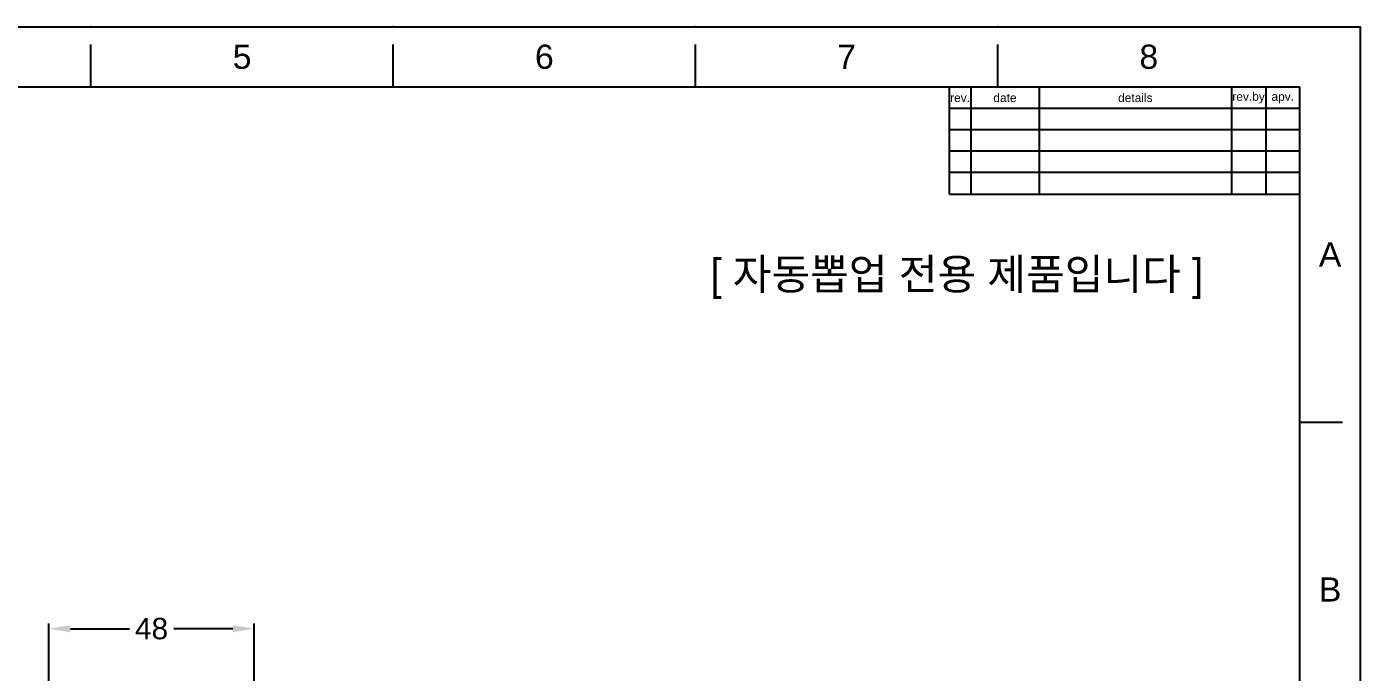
# Model space of a CAD drawing. Header units: millimetres. Extents: x 4812 to 5406, y -603 to -183.
# Drawn here: x 5094.4 to 5406.4, y -334.4 to -183.4 of the extents above; entities that cross this region are included whole.
import ezdxf

# ---------------------------------------------------------------- set-up
doc = ezdxf.new("R2010")
doc.units = ezdxf.units.MM
doc.header["$LTSCALE"] = 0.1
doc.linetypes.add('CENTERX2', pattern=[101.6, 63.5, -12.7, 12.7, -12.7])
doc.layers.add('DIM', color=3, linetype='Continuous', lineweight=9)
doc.layers.add('TEXT', color=2, linetype='Continuous', lineweight=15)
doc.layers.add('FORM', color=7, linetype='Continuous')
doc.styles.get("Standard").update_dxf_attribs({"font": 'arial.ttf'})
doc.dimstyles.new('사본(2) ISO-25', dxfattribs={"dimtxt": 5, "dimasz": 5, "dimexe": 1.25, "dimexo": 0.625, "dimgap": 1.5, "dimtad": 1, "dimtih": 1, "dimtoh": 1, "dimdec": 1, "dimdsep": 46, "dimtxsty": 'Standard', "dimcen": 5, "dimclrd": 3, "dimclre": 3, "dimclrt": 4, "dimadec": 0, "dimazin": 0, "dimtfac": 1, "dimtdec": 1, "dimtmove": 0, "dimatfit": 3, "dimfxl": 1.25, "dimarcsym": 0})

# ---------------------------------------------------------------- blocks, each defined once
blk = doc.blocks.new('*D15')
at = {"layer": 'Defpoints', "color": 0, "transparency": 16777216}
for p in [(5147.59, -324.24), (5099.59, -355.47), (5147.59, -355.5)]:
    blk.add_point(p, dxfattribs=at)
at = {"layer": 'DIM', "color": 3, "lineweight": -2, "transparency": 16777216}
for p, q in [((5099.59, -354.85), (5099.59, -322.99)), ((5104.59, -324.24), (5118.4, -324.24)), ((5142.59, -324.24), (5128.77, -324.24)), ((5147.59, -354.88), (5147.59, -322.99))]:
    blk.add_line(p, q, dxfattribs=at)
at = {"layer": 'DIM', "color": 3, "transparency": 16777216}
for points in [[(5104.59, -323.41), (5104.59, -325.07), (5099.59, -324.24)], [(5142.59, -323.41), (5142.59, -325.07), (5147.59, -324.24)]]:
    blk.add_solid(points, dxfattribs=at)
at = {"layer": 'DIM', "color": 4, "transparency": 16777216, "insert": (5123.59, -324.24), "char_height": 5, "attachment_point": 5}
blk.add_mtext('48', dxfattribs=at)

msp = doc.modelspace()

# ---------------------------------------------------------------- linework, layer by layer
at = {"layer": 'FORM'}
for p, q in [((5109.42, -197.52), (5109.42, -187.52)), ((5180.14, -197.52), (5180.14, -187.52)), ((5250.86, -197.52), (5250.86, -187.52)), ((5321.58, -197.52), (5321.58, -187.52)), ((5392.3, -197.52), (4826.54, -197.52)), ((5310.28, -222.53), (5310.28, -197.52)), ((5315.28, -197.52), (5315.28, -222.53)), ((5331.28, -197.52), (5331.28, -222.53)), ((5376.29, -197.52), (5376.29, -222.53)), ((5384.29, -197.52), (5384.29, -222.53)), ((5392.3, -589.31), (5392.3, -197.52)), ((5392.3, -202.52), (5310.28, -202.52)), ((5392.3, -207.52), (5310.28, -207.52)), ((5392.3, -212.52), (5310.28, -212.52)), ((5392.3, -217.52), (5310.28, -217.52)), ((5310.28, -222.53), (5392.3, -222.53)), ((5392.3, -275.88), (5402.3, -275.88))]:
    msp.add_line(p, q, dxfattribs=at)
msp.add_lwpolyline([(4812.4, -183.38), (5406.44, -183.38), (5406.44, -603.45), (4812.4, -603.45)], close=True, dxfattribs=at)
for p in [(5109.42, -183.38), (5180.14, -183.38), (5250.86, -183.38), (5321.58, -183.38)]:
    msp.add_point(p, dxfattribs=at)

# ---------------------------------------------------------------- texts
at = {"layer": 'FORM', "char_height": 5.66, "attachment_point": 5}
for s, width, insert in [('5', 50.0086, (5144.78, -190.45)), ('6', 50.0086, (5215.5, -190.45)), ('7', 50.0086, (5286.22, -190.45)), ('8', 50.0086, (5356.94, -190.45)), ('A', 10.0017, (5399.37, -236.7)), ('B', 10.0017, (5399.37, -315.06))]:
    msp.add_mtext_dynamic_manual_height_columns(s, width=width, gutter_width=12.5, heights=[0], dxfattribs=dict(at, insert=insert))
at = {"layer": 'TEXT', "char_height": 2, "attachment_point": 5}
for s, width, insert in [('rev.', 5.0009, (5312.78, -200.02)), ('date', 16.0027, (5323.28, -200.02)), ('details', 45.0077, (5353.79, -200.02)), ('rev.by', 8.0014, (5380.29, -200.02)), ('apv.', 8.0014, (5388.29, -200.02))]:
    msp.add_mtext_dynamic_manual_height_columns(s, width=width, gutter_width=12.5, heights=[0], dxfattribs=dict(at, insert=insert))
at = {"layer": 'TEXT', "linetype": 'CENTERX2', "insert": (5307.1, -242.37), "char_height": 7.2162, "attachment_point": 5}
msp.add_mtext_dynamic_manual_height_columns('\\pi-21.64873,l28.86498,t28.86498;{\\fHYGothic-Medium|b0|i0|c129|p18; [ 자동뽑업 전용 제품입니다 ]}', width=155.75, gutter_width=12.5, heights=[0], dxfattribs=at)

# ---------------------------------------------------------------- dimensions: what is measured, and where the dimension line sits
at = {"layer": 'DIM'}
dim = msp.add_linear_dim(base=(5147.59, -324.24), p1=(5099.59, -355.47), p2=(5147.59, -355.5), dimstyle='사본(2) ISO-25', override={"dimtad": 0}, dxfattribs=at)
dim.commit()
dim.dimension.update_dxf_attribs({"geometry": '*D15', "text_midpoint": (5123.59, -324.24)})

doc.saveas('drawing.dxf')
